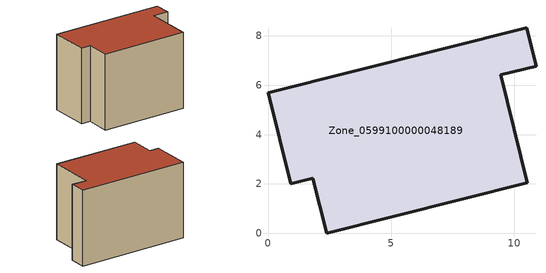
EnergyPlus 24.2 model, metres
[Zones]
Zone_0599100000048189
 floor ground (C_G): 10.53,2.05 2.38,0 1.82,2.23 0.92,2.01 0,5.7 10.49,8.33 10.87,6.78 9.44,6.42 z0
 wall outside (C_F): 10.87,6.78 10.49,8.33 0,5.7 0.92,2.01 1.82,2.23 2.38,0 10.53,2.05 9.44,6.42 10.87,6.78 z0:7.28
 roof outside (C_R): 10.53,2.05 9.44,6.42 10.87,6.78 10.49,8.33 0,5.7 0.92,2.01 1.82,2.23 2.38,0 z7.28
[BUILDING]
Pand.0599100000048189: North Axis=0; Terrain=City; Loads Convergence Tolerance Value=0.04; Temperature Convergence Tolerance Value=0.4; Solar Distribution=FullExterior; Maximum Number of Warmup Days=25; Minimum Number of Warmup Days=1
[Site:Location]
Rotterdam.The.Hague.AP_ZH_NLD Design_Conditions: Latitude=51.96; Longitude=4.45; Time Zone=1; Elevation=-4.5
[SITE:GROUNDTEMPERATURE:BUILDINGSURFACE]
18, 18, 18, 18, 18, 18, 18, 18, 18, 18, 18, 18
[MATERIAL] Thermal Absorptance=0.9; Solar Absorptance=0.7; Visible Absorptance=0.7
Name | Roughness | Thickness | Conductivity | Density | Specific Heat
G.TI.1975-1991 | MediumSmooth | 0.15 | 0.288461 | 540 | 1210
F.TI.1975-1991 | Rough | 0.3 | 0.230769 | 1920 | 840
R.TI.1975-1991 | MediumRough | 0.2 | 0.153846 | 1500 | 1000
[CONSTRUCTION]
C_G: G.TI.1975-1991
C_F: F.TI.1975-1991
C_R: R.TI.1975-1991
[ZONE]
Zone_0599100000048189: Type=1; Multiplier=1; Ceiling Height=Autocalculate; Volume=Autocalculate; Floor Area=autocalculate; Part of Total Floor Area=Yes
[ZONEINFILTRATION:DESIGNFLOWRATE]
Infil_Zone_0599100000048189: Zone or ZoneList or Space or SpaceList=Zone_0599100000048189; Schedule=AlwaysOn; Design Flow Rate Calculation Method=Flow/Area; Flow Rate per Floor Area=0.003; Constant Term Coefficient=1; Temperature Term Coefficient=0; Velocity Term Coefficient=0; Velocity Squared Term Coefficient=0
[HVACTEMPLATE:ZONE:IDEALLOADSAIRSYSTEM]
Zone_0599100000048189: Maximum Heating Supply Air Temperature=50; Minimum Cooling Supply Air Temperature=13; Maximum Heating Supply Air Humidity Ratio=0.0156; Minimum Cooling Supply Air Humidity Ratio=0.0077; Heating Limit=NoLimit; Cooling Limit=NoLimit; Dehumidification Control Type=ConstantSensibleHeatRatio; Cooling Sensible Heat Ratio=0.7; Dehumidification Setpoint=60; Humidification Control Type=None; Humidification Setpoint=30; Outdoor Air Method=None; Outdoor Air Flow Rate per Person=0.00944; Outdoor Air Flow Rate per Zone Floor Area=0; Outdoor Air Flow Rate per Zone=0; Demand Controlled Ventilation Type=None; Outdoor Air Economizer Type=NoEconomizer; Heat Recovery Type=None; Sensible Heat Recovery Effectiveness=0.7; Latent Heat Recovery Effectiveness=0.65
[ZONECONTROL:THERMOSTAT]
ThermostatControl_Zone_0599100000048189: Zone or ZoneList=Zone_0599100000048189; Control Type Schedule=DualSetpointControlType; Control 1=Thermostat_Zone_0599100000048189; Temperature Difference Between Cutout And Setpoint=0
[THERMOSTATSETPOINT:DUALSETPOINT]
Thermostat_Zone_0599100000048189: Heating Setpoint Temperature Schedule=HeatingSetpoint_Zone_0599100000048189; Cooling Setpoint Temperature Schedule=CoolingSetpoint_Zone_0599100000048189
[SCHEDULE:COMPACT]
HeatingSetpoint_Zone_0599100000048189: Through: 12/31, For: AllDays, Until: 24:00, 21
CoolingSetpoint_Zone_0599100000048189: Through: 12/31, For: AllDays, Until: 24:00, 24
DualSetpointControlType: Through: 12/31, For: AllDays, Until: 24:00, 4
AlwaysOn: Through: 12/31, For: AllDays, Until: 24:00, 1
